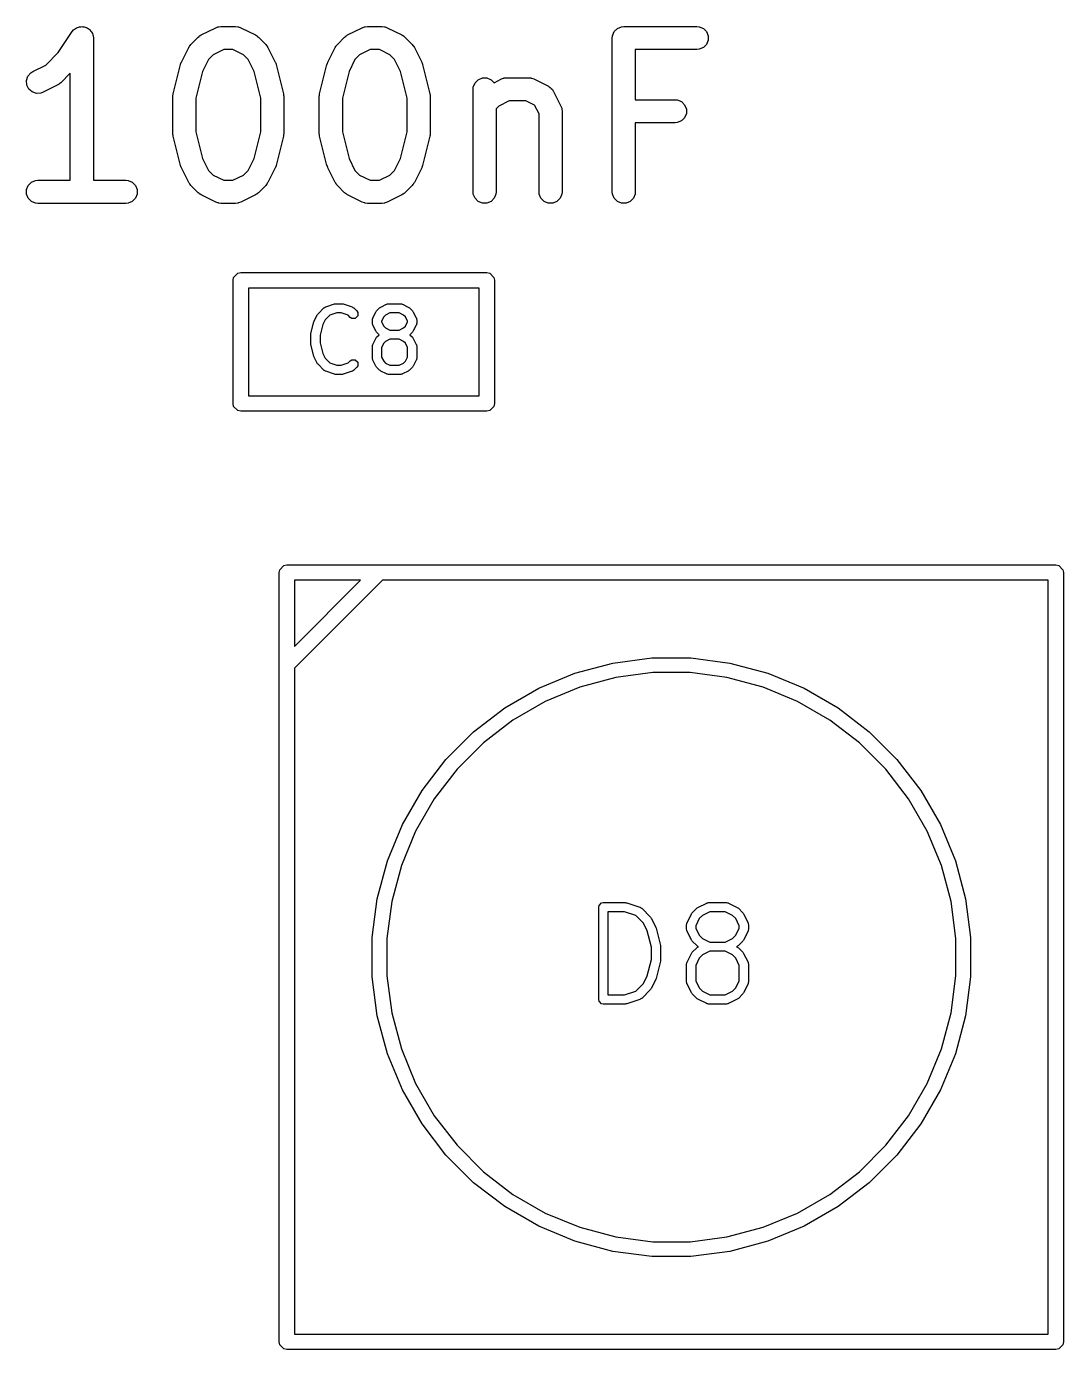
# Model space of a CAD drawing. Extents: x 4.17 to 6.89, y -6.18 to -1.34.
# Drawn here: x 6.3703 to 6.6358, y -3.4272 to -3.0886 of the extents above; entities that cross this region are included whole.
import ezdxf

# ---------------------------------------------------------------- set-up
doc = ezdxf.new("R2010")
doc.units = 0
doc.header["$MEASUREMENT"] = 0
doc.layers.add('BLACK', color=7, linetype='CONTINUOUS')

msp = doc.modelspace()

# ---------------------------------------------------------------- linework, layer by layer
at = {"layer": 'BLACK', "linetype": 'CONTINUOUS'}
for p, q in [((6.37847, -3.09527), (6.38206, -3.08989)), ((6.38206, -3.08989), (6.38242, -3.08944)), ((6.38206, -3.08989), (6.38206, -3.08989)), ((6.38206, -3.08989), (6.38206, -3.08989)), ((6.38206, -3.08989), (6.38206, -3.08989)), ((6.38242, -3.08944), (6.38267, -3.08928)), ((6.38267, -3.08928), (6.38287, -3.08907)), ((6.38287, -3.08907), (6.38314, -3.08896)), ((6.38314, -3.08896), (6.38338, -3.0888)), ((6.38338, -3.0888), (6.38367, -3.08874)), ((6.38367, -3.08874), (6.38394, -3.08863)), ((6.38394, -3.08863), (6.38423, -3.08863)), ((6.38423, -3.08863), (6.38451, -3.08858)), ((6.38451, -3.08858), (6.3848, -3.08863)), ((6.3848, -3.08863), (6.38509, -3.08863)), ((6.38509, -3.08863), (6.38536, -3.08874)), ((6.38536, -3.08874), (6.38564, -3.0888)), ((6.38564, -3.0888), (6.38588, -3.08896)), ((6.38588, -3.08896), (6.38615, -3.08907)), ((6.38615, -3.08907), (6.38636, -3.08928)), ((6.38636, -3.08928), (6.3866, -3.08944)), ((6.3866, -3.08944), (6.38676, -3.08968)), ((6.38676, -3.08968), (6.38697, -3.08989)), ((6.38697, -3.08989), (6.38708, -3.09016)), ((6.38708, -3.09016), (6.38724, -3.0904)), ((6.38724, -3.0904), (6.3873, -3.09068)), ((6.3873, -3.09068), (6.38741, -3.09095)), ((6.38741, -3.09095), (6.38747, -3.09152)), ((6.41242, -3.09319), (6.4143, -3.09132)), ((6.4143, -3.09132), (6.41452, -3.09113)), ((6.41452, -3.09113), (6.41458, -3.09107)), ((6.41458, -3.09107), (6.41466, -3.09101)), ((6.41466, -3.09101), (6.41474, -3.09095)), ((6.41474, -3.09095), (6.41482, -3.09092)), ((6.41482, -3.09092), (6.41506, -3.09076)), ((6.41506, -3.09076), (6.41881, -3.08889)), ((6.41881, -3.08889), (6.41936, -3.08868)), ((6.41936, -3.08868), (6.41946, -3.08867)), ((6.41946, -3.08867), (6.41956, -3.08863)), ((6.41956, -3.08863), (6.42013, -3.08858)), ((6.42013, -3.08858), (6.42388, -3.08858)), ((6.42388, -3.08858), (6.42446, -3.08863)), ((6.42446, -3.08863), (6.42456, -3.08867)), ((6.42456, -3.08867), (6.42466, -3.08868)), ((6.42466, -3.08868), (6.42521, -3.08889)), ((6.42521, -3.08889), (6.42895, -3.09076)), ((6.42895, -3.09076), (6.4292, -3.09092)), ((6.4292, -3.09092), (6.42927, -3.09095)), ((6.42927, -3.09095), (6.42936, -3.09101)), ((6.42936, -3.09101), (6.42944, -3.09107)), ((6.42944, -3.09107), (6.4295, -3.09113)), ((6.4295, -3.09113), (6.42972, -3.09132)), ((6.42972, -3.09132), (6.4316, -3.09319)), ((6.44992, -3.09319), (6.45179, -3.09132)), ((6.45179, -3.09132), (6.45202, -3.09113)), ((6.45202, -3.09113), (6.45207, -3.09107)), ((6.45207, -3.09107), (6.45216, -3.09101)), ((6.45216, -3.09101), (6.45224, -3.09095)), ((6.45224, -3.09095), (6.45231, -3.09092)), ((6.45231, -3.09092), (6.45256, -3.09076)), ((6.45256, -3.09076), (6.45631, -3.08889)), ((6.45631, -3.08889), (6.45685, -3.08868)), ((6.45685, -3.08868), (6.45696, -3.08867)), ((6.45696, -3.08867), (6.45705, -3.08863)), ((6.45705, -3.08863), (6.45763, -3.08858)), ((6.45763, -3.08858), (6.46138, -3.08858)), ((6.46138, -3.08858), (6.46196, -3.08863)), ((6.46196, -3.08863), (6.46205, -3.08867)), ((6.46205, -3.08867), (6.46216, -3.08868)), ((6.46216, -3.08868), (6.4627, -3.08889)), ((6.4627, -3.08889), (6.46645, -3.09076)), ((6.46645, -3.09076), (6.4667, -3.09092)), ((6.4667, -3.09092), (6.46677, -3.09095)), ((6.46677, -3.09095), (6.46685, -3.09101)), ((6.46685, -3.09101), (6.46694, -3.09107)), ((6.46694, -3.09107), (6.46699, -3.09113)), ((6.46699, -3.09113), (6.46722, -3.09132)), ((6.46722, -3.09132), (6.46909, -3.09319)), ((6.52029, -3.09153), (6.52035, -3.09095)), ((6.52035, -3.09095), (6.52079, -3.08989)), ((6.52079, -3.08989), (6.52161, -3.08907)), ((6.52161, -3.08907), (6.52267, -3.08863)), ((6.52267, -3.08863), (6.52325, -3.08858)), ((6.52325, -3.08858), (6.54199, -3.08858)), ((6.54199, -3.08858), (6.54257, -3.08863)), ((6.54257, -3.08863), (6.54364, -3.08907)), ((6.54364, -3.08907), (6.54445, -3.08989)), ((6.54445, -3.08989), (6.54489, -3.09095)), ((6.54489, -3.09095), (6.54489, -3.0921)), ((6.38747, -3.09152), (6.38747, -3.09153)), ((6.38747, -3.09153), (6.38747, -3.09153)), ((6.38747, -3.09153), (6.38747, -3.09153)), ((6.38747, -3.09153), (6.38747, -3.12795)), ((6.40999, -3.09771), (6.41187, -3.09396)), ((6.41187, -3.09396), (6.41203, -3.09371)), ((6.41203, -3.09371), (6.41206, -3.09364)), ((6.41206, -3.09364), (6.41212, -3.09356)), ((6.41212, -3.09356), (6.41218, -3.09347)), ((6.41218, -3.09347), (6.41224, -3.09342)), ((6.41224, -3.09342), (6.41242, -3.09319)), ((6.42083, -3.09448), (6.41813, -3.09583)), ((6.42319, -3.09448), (6.42083, -3.09448)), ((6.42588, -3.09583), (6.42319, -3.09448)), ((6.4316, -3.09319), (6.43178, -3.09342)), ((6.43178, -3.09342), (6.43184, -3.09347)), ((6.43184, -3.09347), (6.4319, -3.09356)), ((6.4319, -3.09356), (6.43196, -3.09364)), ((6.43196, -3.09364), (6.43199, -3.09371)), ((6.43199, -3.09371), (6.43215, -3.09396)), ((6.43215, -3.09396), (6.43402, -3.09771)), ((6.44749, -3.09771), (6.44936, -3.09396)), ((6.44936, -3.09396), (6.44952, -3.09371)), ((6.44952, -3.09371), (6.44955, -3.09364)), ((6.44955, -3.09364), (6.44962, -3.09356)), ((6.44962, -3.09356), (6.44967, -3.09347)), ((6.44967, -3.09347), (6.44973, -3.09342)), ((6.44973, -3.09342), (6.44992, -3.09319)), ((6.45833, -3.09448), (6.45563, -3.09583)), ((6.46068, -3.09448), (6.45833, -3.09448)), ((6.46338, -3.09583), (6.46068, -3.09448)), ((6.46909, -3.09319), (6.46928, -3.09342)), ((6.46928, -3.09342), (6.46934, -3.09347)), ((6.46934, -3.09347), (6.46939, -3.09356)), ((6.46939, -3.09356), (6.46946, -3.09364)), ((6.46946, -3.09364), (6.46949, -3.09371)), ((6.46949, -3.09371), (6.46965, -3.09396)), ((6.46965, -3.09396), (6.47152, -3.09771)), ((6.52029, -3.1309), (6.52029, -3.09153)), ((6.54199, -3.09448), (6.5262, -3.09448)), ((6.5262, -3.09448), (6.5262, -3.10732)), ((6.54257, -3.09442), (6.54199, -3.09448)), ((6.54364, -3.09398), (6.54257, -3.09442)), ((6.54445, -3.09317), (6.54364, -3.09398)), ((6.54489, -3.0921), (6.54445, -3.09317)), ((6.37527, -3.09848), (6.37847, -3.09527)), ((6.40979, -3.09825), (6.40988, -3.09801)), ((6.40988, -3.09801), (6.40997, -3.09777)), ((6.40997, -3.09777), (6.40998, -3.09775)), ((6.40998, -3.09775), (6.40999, -3.09771)), ((6.41694, -3.09703), (6.41542, -3.10006)), ((6.41813, -3.09583), (6.41694, -3.09703)), ((6.42708, -3.09703), (6.42588, -3.09583)), ((6.4286, -3.10006), (6.42708, -3.09703)), ((6.43402, -3.09771), (6.43404, -3.09775)), ((6.43404, -3.09775), (6.43405, -3.09777)), ((6.43405, -3.09777), (6.43414, -3.09801)), ((6.43414, -3.09801), (6.43423, -3.09825)), ((6.44728, -3.09825), (6.44737, -3.09801)), ((6.44737, -3.09801), (6.44746, -3.09777)), ((6.44746, -3.09777), (6.44747, -3.09775)), ((6.44747, -3.09775), (6.44749, -3.09771)), ((6.45443, -3.09703), (6.45292, -3.10006)), ((6.45563, -3.09583), (6.45443, -3.09703)), ((6.46458, -3.09703), (6.46338, -3.09583)), ((6.46609, -3.10006), (6.46458, -3.09703)), ((6.47152, -3.09771), (6.47154, -3.09775)), ((6.47154, -3.09775), (6.47155, -3.09777)), ((6.47155, -3.09777), (6.47164, -3.09801)), ((6.47164, -3.09801), (6.47173, -3.09825)), ((6.37034, -3.10241), (6.3707, -3.10131)), ((6.3707, -3.10131), (6.37146, -3.10044)), ((6.37146, -3.10044), (6.37195, -3.10014)), ((6.37195, -3.10014), (6.37527, -3.09848)), ((6.38156, -3.10053), (6.3791, -3.10299)), ((6.38156, -3.12795), (6.38156, -3.10053)), ((6.4079, -3.10581), (6.40977, -3.09831)), ((6.40977, -3.09831), (6.40979, -3.09827)), ((6.40979, -3.09827), (6.40979, -3.09825)), ((6.41542, -3.10006), (6.41371, -3.10689)), ((6.43031, -3.10689), (6.4286, -3.10006)), ((6.43423, -3.09825), (6.43423, -3.09827)), ((6.43423, -3.09827), (6.43425, -3.09831)), ((6.43425, -3.09831), (6.43612, -3.10581)), ((6.44539, -3.10581), (6.44727, -3.09831)), ((6.44727, -3.09831), (6.44728, -3.09827)), ((6.44728, -3.09827), (6.44728, -3.09825)), ((6.45292, -3.10006), (6.45121, -3.10689)), ((6.4678, -3.10689), (6.46609, -3.10006)), ((6.47173, -3.09825), (6.47173, -3.09827)), ((6.47173, -3.09827), (6.47174, -3.09831)), ((6.47174, -3.09831), (6.47362, -3.10581)), ((6.37042, -3.10356), (6.37034, -3.10241)), ((6.37093, -3.10459), (6.37042, -3.10356)), ((6.3718, -3.10534), (6.37093, -3.10459)), ((6.37834, -3.10354), (6.37459, -3.10542)), ((6.37858, -3.10339), (6.37834, -3.10354)), ((6.37866, -3.10336), (6.37858, -3.10339)), ((6.37874, -3.10329), (6.37866, -3.10336)), ((6.37883, -3.10323), (6.37874, -3.10329)), ((6.37888, -3.10318), (6.37883, -3.10323)), ((6.3791, -3.10299), (6.37888, -3.10318)), ((6.48467, -3.10465), (6.48473, -3.10408)), ((6.48467, -3.1309), (6.48467, -3.10465)), ((6.48473, -3.10408), (6.48517, -3.10301)), ((6.48517, -3.10301), (6.48599, -3.1022)), ((6.48599, -3.1022), (6.48705, -3.10176)), ((6.48705, -3.10176), (6.4882, -3.10176)), ((6.4882, -3.10176), (6.48927, -3.1022)), ((6.48927, -3.1022), (6.49003, -3.10296)), ((6.49003, -3.10296), (6.49193, -3.10201)), ((6.49193, -3.10201), (6.49247, -3.1018)), ((6.49247, -3.1018), (6.49258, -3.1018)), ((6.49258, -3.1018), (6.49267, -3.10176)), ((6.49267, -3.10176), (6.49325, -3.1017)), ((6.49325, -3.1017), (6.49888, -3.1017)), ((6.49888, -3.1017), (6.49945, -3.10176)), ((6.49945, -3.10176), (6.49955, -3.1018)), ((6.49955, -3.1018), (6.49965, -3.1018)), ((6.49965, -3.1018), (6.5002, -3.10201)), ((6.5002, -3.10201), (6.50395, -3.10389)), ((6.50395, -3.10389), (6.50404, -3.10395)), ((6.50404, -3.10395), (6.50409, -3.10396)), ((6.50409, -3.10396), (6.50414, -3.10401)), ((6.50414, -3.10401), (6.50444, -3.10419)), ((6.50444, -3.10419), (6.50468, -3.10447)), ((6.50468, -3.10447), (6.50496, -3.10472)), ((6.50496, -3.10472), (6.50514, -3.10501)), ((6.3729, -3.10571), (6.3718, -3.10534)), ((6.37405, -3.10562), (6.3729, -3.10571)), ((6.37459, -3.10542), (6.37405, -3.10562)), ((6.40781, -3.10638), (6.40784, -3.10617)), ((6.40782, -3.10643), (6.40781, -3.10638)), ((6.40781, -3.10653), (6.40782, -3.10643)), ((6.40781, -3.1159), (6.40781, -3.10653)), ((6.40784, -3.10617), (6.40787, -3.10595)), ((6.40787, -3.10595), (6.40788, -3.10591)), ((6.40788, -3.10591), (6.4079, -3.10581)), ((6.41371, -3.10689), (6.41371, -3.11554)), ((6.43031, -3.11554), (6.43031, -3.10689)), ((6.43612, -3.10581), (6.43614, -3.10591)), ((6.43614, -3.10591), (6.43615, -3.10595)), ((6.43615, -3.10595), (6.43618, -3.10617)), ((6.43618, -3.10617), (6.43621, -3.10638)), ((6.43621, -3.10638), (6.4362, -3.10643)), ((6.4362, -3.10643), (6.43621, -3.10653)), ((6.43621, -3.10653), (6.43621, -3.1159)), ((6.4453, -3.10653), (6.44531, -3.10643)), ((6.4453, -3.1159), (6.4453, -3.10653)), ((6.44531, -3.10638), (6.44534, -3.10617)), ((6.44531, -3.10643), (6.44531, -3.10638)), ((6.44534, -3.10617), (6.44536, -3.10595)), ((6.44536, -3.10595), (6.44538, -3.10591)), ((6.44538, -3.10591), (6.44539, -3.10581)), ((6.45121, -3.10689), (6.45121, -3.11554)), ((6.4678, -3.11554), (6.4678, -3.10689)), ((6.47362, -3.10581), (6.47363, -3.10591)), ((6.47363, -3.10591), (6.47365, -3.10595)), ((6.47365, -3.10595), (6.47367, -3.10617)), ((6.47367, -3.10617), (6.4737, -3.10638)), ((6.4737, -3.10638), (6.4737, -3.10643)), ((6.4737, -3.10643), (6.47371, -3.10653)), ((6.47371, -3.10653), (6.47371, -3.1159)), ((6.49395, -3.1076), (6.49125, -3.10895)), ((6.49818, -3.1076), (6.49395, -3.1076)), ((6.50042, -3.10873), (6.49818, -3.1076)), ((6.50514, -3.10501), (6.50519, -3.10506)), ((6.50519, -3.10506), (6.50521, -3.10511)), ((6.50521, -3.10511), (6.50527, -3.10521)), ((6.50527, -3.10521), (6.50714, -3.10896)), ((6.5262, -3.10732), (6.53637, -3.10732)), ((6.53637, -3.10732), (6.53695, -3.10738)), ((6.53695, -3.10738), (6.53801, -3.10782)), ((6.53801, -3.10782), (6.53883, -3.10864)), ((6.49125, -3.10895), (6.49058, -3.10962)), ((6.49058, -3.10962), (6.49058, -3.1309)), ((6.50155, -3.11097), (6.50042, -3.10873)), ((6.50155, -3.1309), (6.50155, -3.11097)), ((6.50714, -3.10896), (6.50735, -3.1095)), ((6.50735, -3.1095), (6.50735, -3.1096)), ((6.50735, -3.1096), (6.5074, -3.1097)), ((6.5074, -3.1097), (6.50745, -3.11028)), ((6.50745, -3.11028), (6.50745, -3.1309)), ((6.53883, -3.10864), (6.53927, -3.1097)), ((6.53927, -3.11085), (6.53883, -3.11192)), ((6.53927, -3.1097), (6.53927, -3.11085)), ((6.53637, -3.11323), (6.5262, -3.11323)), ((6.5262, -3.11323), (6.5262, -3.1309)), ((6.53695, -3.11317), (6.53637, -3.11323)), ((6.53801, -3.11273), (6.53695, -3.11317)), ((6.53883, -3.11192), (6.53801, -3.11273)), ((6.40782, -3.116), (6.40781, -3.1159)), ((6.40781, -3.11604), (6.40782, -3.116)), ((6.40784, -3.11626), (6.40781, -3.11604)), ((6.40787, -3.11648), (6.40784, -3.11626)), ((6.40788, -3.11652), (6.40787, -3.11648)), ((6.4079, -3.11662), (6.40788, -3.11652)), ((6.40977, -3.12412), (6.4079, -3.11662)), ((6.41371, -3.11554), (6.41542, -3.12237)), ((6.4286, -3.12237), (6.43031, -3.11554)), ((6.43612, -3.11662), (6.43425, -3.12412)), ((6.43614, -3.11652), (6.43612, -3.11662)), ((6.43615, -3.11648), (6.43614, -3.11652)), ((6.43618, -3.11626), (6.43615, -3.11648)), ((6.43621, -3.11604), (6.43618, -3.11626)), ((6.43621, -3.1159), (6.4362, -3.116)), ((6.4362, -3.116), (6.43621, -3.11604)), ((6.44531, -3.116), (6.4453, -3.1159)), ((6.44531, -3.11604), (6.44531, -3.116)), ((6.44534, -3.11626), (6.44531, -3.11604)), ((6.44536, -3.11648), (6.44534, -3.11626)), ((6.44538, -3.11652), (6.44536, -3.11648)), ((6.44539, -3.11662), (6.44538, -3.11652)), ((6.44727, -3.12412), (6.44539, -3.11662)), ((6.45121, -3.11554), (6.45292, -3.12237)), ((6.46609, -3.12237), (6.4678, -3.11554)), ((6.47362, -3.11662), (6.47174, -3.12412)), ((6.47363, -3.11652), (6.47362, -3.11662)), ((6.47365, -3.11648), (6.47363, -3.11652)), ((6.47367, -3.11626), (6.47365, -3.11648)), ((6.4737, -3.11604), (6.47367, -3.11626)), ((6.47371, -3.1159), (6.4737, -3.116)), ((6.4737, -3.116), (6.4737, -3.11604)), ((6.40979, -3.12416), (6.40977, -3.12412)), ((6.40979, -3.12418), (6.40979, -3.12416)), ((6.40988, -3.12442), (6.40979, -3.12418)), ((6.40997, -3.12466), (6.40988, -3.12442)), ((6.40998, -3.12468), (6.40997, -3.12466)), ((6.40999, -3.12472), (6.40998, -3.12468)), ((6.41187, -3.12847), (6.40999, -3.12472)), ((6.41542, -3.12237), (6.41694, -3.1254)), ((6.42708, -3.1254), (6.4286, -3.12237)), ((6.43402, -3.12472), (6.43215, -3.12847)), ((6.43404, -3.12468), (6.43402, -3.12472)), ((6.43405, -3.12466), (6.43404, -3.12468)), ((6.43414, -3.12442), (6.43405, -3.12466)), ((6.43423, -3.12418), (6.43414, -3.12442)), ((6.43425, -3.12412), (6.43423, -3.12416)), ((6.43423, -3.12416), (6.43423, -3.12418)), ((6.44728, -3.12416), (6.44727, -3.12412)), ((6.44728, -3.12418), (6.44728, -3.12416)), ((6.44737, -3.12442), (6.44728, -3.12418)), ((6.44746, -3.12466), (6.44737, -3.12442)), ((6.44747, -3.12468), (6.44746, -3.12466)), ((6.44749, -3.12472), (6.44747, -3.12468)), ((6.44936, -3.12847), (6.44749, -3.12472)), ((6.45292, -3.12237), (6.45443, -3.1254)), ((6.46458, -3.1254), (6.46609, -3.12237)), ((6.47152, -3.12472), (6.46965, -3.12847)), ((6.47154, -3.12468), (6.47152, -3.12472)), ((6.47155, -3.12466), (6.47154, -3.12468)), ((6.47164, -3.12442), (6.47155, -3.12466)), ((6.47173, -3.12418), (6.47164, -3.12442)), ((6.47174, -3.12412), (6.47173, -3.12416)), ((6.47173, -3.12416), (6.47173, -3.12418)), ((6.37081, -3.12926), (6.37163, -3.12844)), ((6.37163, -3.12844), (6.37269, -3.128)), ((6.37269, -3.128), (6.37327, -3.12795)), ((6.37327, -3.12795), (6.38156, -3.12795)), ((6.38747, -3.12795), (6.39576, -3.12795)), ((6.39576, -3.12795), (6.39634, -3.128)), ((6.39634, -3.128), (6.3974, -3.12844)), ((6.3974, -3.12844), (6.39822, -3.12926)), ((6.41203, -3.12872), (6.41187, -3.12847)), ((6.41694, -3.1254), (6.41813, -3.1266)), ((6.41813, -3.1266), (6.42083, -3.12795)), ((6.42083, -3.12795), (6.42319, -3.12795)), ((6.42319, -3.12795), (6.42588, -3.1266)), ((6.42588, -3.1266), (6.42708, -3.1254)), ((6.43215, -3.12847), (6.43199, -3.12872)), ((6.44952, -3.12872), (6.44936, -3.12847)), ((6.45443, -3.1254), (6.45563, -3.1266)), ((6.45563, -3.1266), (6.45833, -3.12795)), ((6.45833, -3.12795), (6.46068, -3.12795)), ((6.46068, -3.12795), (6.46338, -3.1266)), ((6.46338, -3.1266), (6.46458, -3.1254)), ((6.46965, -3.12847), (6.46949, -3.12872)), ((6.37037, -3.13032), (6.37081, -3.12926)), ((6.37037, -3.13147), (6.37037, -3.13032)), ((6.37081, -3.13254), (6.37037, -3.13147)), ((6.39822, -3.12926), (6.39866, -3.13032)), ((6.39866, -3.13147), (6.39822, -3.13254)), ((6.39866, -3.13032), (6.39866, -3.13147)), ((6.41206, -3.12879), (6.41203, -3.12872)), ((6.41212, -3.12887), (6.41206, -3.12879)), ((6.41218, -3.12896), (6.41212, -3.12887)), ((6.41224, -3.12901), (6.41218, -3.12896)), ((6.41242, -3.12924), (6.41224, -3.12901)), ((6.4143, -3.13111), (6.41242, -3.12924)), ((6.41452, -3.1313), (6.4143, -3.13111)), ((6.41458, -3.13136), (6.41452, -3.1313)), ((6.41466, -3.13141), (6.41458, -3.13136)), ((6.41474, -3.13148), (6.41466, -3.13141)), ((6.41482, -3.13151), (6.41474, -3.13148)), ((6.41506, -3.13166), (6.41482, -3.13151)), ((6.41881, -3.13354), (6.41506, -3.13166)), ((6.42895, -3.13166), (6.42521, -3.13354)), ((6.4292, -3.13151), (6.42895, -3.13166)), ((6.42927, -3.13148), (6.4292, -3.13151)), ((6.42936, -3.13141), (6.42927, -3.13148)), ((6.42944, -3.13136), (6.42936, -3.13141)), ((6.4295, -3.1313), (6.42944, -3.13136)), ((6.42972, -3.13111), (6.4295, -3.1313)), ((6.4316, -3.12924), (6.42972, -3.13111)), ((6.43178, -3.12901), (6.4316, -3.12924)), ((6.43184, -3.12896), (6.43178, -3.12901)), ((6.4319, -3.12887), (6.43184, -3.12896)), ((6.43196, -3.12879), (6.4319, -3.12887)), ((6.43199, -3.12872), (6.43196, -3.12879)), ((6.44955, -3.12879), (6.44952, -3.12872)), ((6.44962, -3.12887), (6.44955, -3.12879)), ((6.44967, -3.12896), (6.44962, -3.12887)), ((6.44973, -3.12901), (6.44967, -3.12896)), ((6.44992, -3.12924), (6.44973, -3.12901)), ((6.45179, -3.13111), (6.44992, -3.12924)), ((6.45202, -3.1313), (6.45179, -3.13111)), ((6.45207, -3.13136), (6.45202, -3.1313)), ((6.45216, -3.13141), (6.45207, -3.13136)), ((6.45224, -3.13148), (6.45216, -3.13141)), ((6.45231, -3.13151), (6.45224, -3.13148)), ((6.45256, -3.13166), (6.45231, -3.13151)), ((6.45631, -3.13354), (6.45256, -3.13166)), ((6.46645, -3.13166), (6.4627, -3.13354)), ((6.4667, -3.13151), (6.46645, -3.13166)), ((6.46677, -3.13148), (6.4667, -3.13151)), ((6.46685, -3.13141), (6.46677, -3.13148)), ((6.46694, -3.13136), (6.46685, -3.13141)), ((6.46699, -3.1313), (6.46694, -3.13136)), ((6.46722, -3.13111), (6.46699, -3.1313)), ((6.46909, -3.12924), (6.46722, -3.13111)), ((6.46928, -3.12901), (6.46909, -3.12924)), ((6.46934, -3.12896), (6.46928, -3.12901)), ((6.46939, -3.12887), (6.46934, -3.12896)), ((6.46946, -3.12879), (6.46939, -3.12887)), ((6.46949, -3.12872), (6.46946, -3.12879)), ((6.48473, -3.13147), (6.48467, -3.1309)), ((6.48517, -3.13254), (6.48473, -3.13147)), ((6.49052, -3.13147), (6.49008, -3.13254)), ((6.49058, -3.1309), (6.49052, -3.13147)), ((6.5016, -3.13147), (6.50155, -3.1309)), ((6.50204, -3.13254), (6.5016, -3.13147)), ((6.5074, -3.13147), (6.50695, -3.13254)), ((6.50745, -3.1309), (6.5074, -3.13147)), ((6.52035, -3.13147), (6.52029, -3.1309)), ((6.52079, -3.13254), (6.52035, -3.13147)), ((6.52614, -3.13147), (6.5257, -3.13254)), ((6.5262, -3.1309), (6.52614, -3.13147)), ((6.37163, -3.13335), (6.37081, -3.13254)), ((6.37269, -3.13379), (6.37163, -3.13335)), ((6.37327, -3.13385), (6.37269, -3.13379)), ((6.39576, -3.13385), (6.37327, -3.13385)), ((6.39634, -3.13379), (6.39576, -3.13385)), ((6.3974, -3.13335), (6.39634, -3.13379)), ((6.39822, -3.13254), (6.3974, -3.13335)), ((6.41936, -3.13375), (6.41881, -3.13354)), ((6.41946, -3.13375), (6.41936, -3.13375)), ((6.41956, -3.13379), (6.41946, -3.13375)), ((6.42013, -3.13385), (6.41956, -3.13379)), ((6.42388, -3.13385), (6.42013, -3.13385)), ((6.42446, -3.13379), (6.42388, -3.13385)), ((6.42456, -3.13375), (6.42446, -3.13379)), ((6.42466, -3.13375), (6.42456, -3.13375)), ((6.42521, -3.13354), (6.42466, -3.13375)), ((6.45685, -3.13375), (6.45631, -3.13354)), ((6.45696, -3.13375), (6.45685, -3.13375)), ((6.45705, -3.13379), (6.45696, -3.13375)), ((6.45763, -3.13385), (6.45705, -3.13379)), ((6.46138, -3.13385), (6.45763, -3.13385)), ((6.46196, -3.13379), (6.46138, -3.13385)), ((6.46205, -3.13375), (6.46196, -3.13379)), ((6.46216, -3.13375), (6.46205, -3.13375)), ((6.4627, -3.13354), (6.46216, -3.13375)), ((6.48599, -3.13335), (6.48517, -3.13254)), ((6.48705, -3.13379), (6.48599, -3.13335)), ((6.4882, -3.13379), (6.48705, -3.13379)), ((6.48927, -3.13335), (6.4882, -3.13379)), ((6.49008, -3.13254), (6.48927, -3.13335)), ((6.50286, -3.13335), (6.50204, -3.13254)), ((6.50392, -3.13379), (6.50286, -3.13335)), ((6.50508, -3.13379), (6.50392, -3.13379)), ((6.50614, -3.13335), (6.50508, -3.13379)), ((6.50695, -3.13254), (6.50614, -3.13335)), ((6.52161, -3.13335), (6.52079, -3.13254)), ((6.52267, -3.13379), (6.52161, -3.13335)), ((6.52382, -3.13379), (6.52267, -3.13379)), ((6.52489, -3.13335), (6.52382, -3.13379)), ((6.5257, -3.13254), (6.52489, -3.13335)), ((6.42338, -3.15279), (6.42444, -3.15172)), ((6.42444, -3.15172), (6.4252, -3.15157)), ((6.4252, -3.15157), (6.48819, -3.15157)), ((6.48819, -3.15157), (6.48894, -3.15172)), ((6.48894, -3.15172), (6.49001, -3.15279)), ((6.42323, -3.15354), (6.42338, -3.15279)), ((6.42323, -3.18504), (6.42323, -3.15354)), ((6.42717, -3.15551), (6.42717, -3.18307)), ((6.48622, -3.15551), (6.42717, -3.15551)), ((6.48622, -3.18307), (6.48622, -3.15551)), ((6.49001, -3.15279), (6.49016, -3.15354)), ((6.49016, -3.15354), (6.49016, -3.18504)), ((6.44401, -3.16393), (6.44476, -3.16243)), ((6.44476, -3.16243), (6.44488, -3.16228)), ((6.44488, -3.16228), (6.44498, -3.16212)), ((6.44498, -3.16212), (6.44648, -3.16062)), ((6.44648, -3.16062), (6.44653, -3.16059)), ((6.44653, -3.16059), (6.44655, -3.16056)), ((6.44655, -3.16056), (6.44671, -3.16047)), ((6.44671, -3.16047), (6.44687, -3.16036)), ((6.44687, -3.16036), (6.44689, -3.16036)), ((6.44689, -3.16036), (6.44695, -3.16034)), ((6.44695, -3.16034), (6.4492, -3.15959)), ((6.44976, -3.16189), (6.44796, -3.16249)), ((6.4492, -3.15959), (6.44938, -3.15956)), ((6.44938, -3.15956), (6.44957, -3.15952)), ((6.44957, -3.15952), (6.45107, -3.15952)), ((6.45088, -3.16189), (6.44976, -3.16189)), ((6.45268, -3.16249), (6.45088, -3.16189)), ((6.45107, -3.15952), (6.45125, -3.15956)), ((6.45125, -3.15956), (6.45144, -3.15959)), ((6.45144, -3.15959), (6.45369, -3.16034)), ((6.45369, -3.16034), (6.45374, -3.16036)), ((6.45374, -3.16036), (6.45377, -3.16036)), ((6.45377, -3.16036), (6.45393, -3.16047)), ((6.45393, -3.16047), (6.45409, -3.16056)), ((6.45409, -3.16056), (6.4541, -3.16059)), ((6.4541, -3.16059), (6.45415, -3.16062)), ((6.45415, -3.16062), (6.4549, -3.16137)), ((6.4549, -3.16137), (6.45516, -3.16175)), ((6.45516, -3.16175), (6.45516, -3.16266)), ((6.45901, -3.16318), (6.45976, -3.16168)), ((6.45976, -3.16168), (6.45988, -3.16153)), ((6.45988, -3.16153), (6.45998, -3.16137)), ((6.45998, -3.16137), (6.46073, -3.16062)), ((6.46073, -3.16062), (6.46089, -3.16052)), ((6.46089, -3.16052), (6.46104, -3.1604)), ((6.46104, -3.1604), (6.46254, -3.15965)), ((6.46227, -3.16243), (6.46179, -3.16291)), ((6.46335, -3.16189), (6.46227, -3.16243)), ((6.46254, -3.15965), (6.4626, -3.15963)), ((6.4626, -3.15963), (6.46262, -3.15961)), ((6.46262, -3.15961), (6.4628, -3.15958)), ((6.4628, -3.15958), (6.46298, -3.15953)), ((6.46298, -3.15953), (6.46301, -3.15954)), ((6.46301, -3.15954), (6.46307, -3.15952)), ((6.46307, -3.15952), (6.46607, -3.15952)), ((6.46579, -3.16189), (6.46335, -3.16189)), ((6.46687, -3.16243), (6.46579, -3.16189)), ((6.46607, -3.15952), (6.46612, -3.15954)), ((6.46612, -3.15954), (6.46615, -3.15953)), ((6.46615, -3.15953), (6.46633, -3.15958)), ((6.46633, -3.15958), (6.46652, -3.15961)), ((6.46652, -3.15961), (6.46654, -3.15963)), ((6.46654, -3.15963), (6.46659, -3.15965)), ((6.46659, -3.15965), (6.46809, -3.1604)), ((6.46735, -3.16291), (6.46687, -3.16243)), ((6.46809, -3.1604), (6.46824, -3.16052)), ((6.46824, -3.16052), (6.4684, -3.16062)), ((6.4684, -3.16062), (6.46915, -3.16137)), ((6.46915, -3.16137), (6.46926, -3.16153)), ((6.46926, -3.16153), (6.46937, -3.16168)), ((6.46937, -3.16168), (6.47012, -3.16318)), ((6.44317, -3.16717), (6.44392, -3.16417)), ((6.44392, -3.16417), (6.44398, -3.16405)), ((6.44398, -3.16405), (6.44401, -3.16393)), ((6.44618, -3.16487), (6.4455, -3.1676)), ((6.44679, -3.16366), (6.44618, -3.16487)), ((6.44796, -3.16249), (6.44679, -3.16366)), ((6.45323, -3.16304), (6.45268, -3.16249)), ((6.45362, -3.1633), (6.45323, -3.16304)), ((6.45452, -3.1633), (6.45362, -3.1633)), ((6.45516, -3.16266), (6.45452, -3.1633)), ((6.45889, -3.16362), (6.45894, -3.16344)), ((6.4589, -3.16365), (6.45889, -3.16362)), ((6.45889, -3.16371), (6.4589, -3.16365)), ((6.45889, -3.16446), (6.45889, -3.16371)), ((6.4589, -3.16451), (6.45889, -3.16446)), ((6.45889, -3.16454), (6.4589, -3.16451)), ((6.45894, -3.16472), (6.45889, -3.16454)), ((6.45894, -3.16344), (6.45898, -3.16325)), ((6.45898, -3.16491), (6.45894, -3.16472)), ((6.45898, -3.16325), (6.459, -3.16323)), ((6.459, -3.16493), (6.45898, -3.16491)), ((6.459, -3.16323), (6.45901, -3.16318)), ((6.45901, -3.16498), (6.459, -3.16493)), ((6.45976, -3.16648), (6.45901, -3.16498)), ((6.46179, -3.16291), (6.46125, -3.16398)), ((6.46125, -3.16398), (6.46125, -3.16418)), ((6.46125, -3.16418), (6.46179, -3.16526)), ((6.46179, -3.16526), (6.46227, -3.16573)), ((6.46227, -3.16573), (6.46335, -3.16627)), ((6.46579, -3.16627), (6.46687, -3.16573)), ((6.46687, -3.16573), (6.46735, -3.16526)), ((6.46789, -3.16398), (6.46735, -3.16291)), ((6.46735, -3.16526), (6.46789, -3.16418)), ((6.46789, -3.16418), (6.46789, -3.16398)), ((6.47012, -3.16498), (6.46937, -3.16648)), ((6.47012, -3.16318), (6.47014, -3.16323)), ((6.47014, -3.16493), (6.47012, -3.16498)), ((6.47014, -3.16323), (6.47016, -3.16325)), ((6.47016, -3.16491), (6.47014, -3.16493)), ((6.47016, -3.16325), (6.47019, -3.16344)), ((6.47019, -3.16472), (6.47016, -3.16491)), ((6.47019, -3.16344), (6.47024, -3.16362)), ((6.47024, -3.16454), (6.47019, -3.16472)), ((6.47024, -3.16362), (6.47024, -3.16365)), ((6.47024, -3.16365), (6.47025, -3.16371)), ((6.47025, -3.16446), (6.47024, -3.16451)), ((6.47024, -3.16451), (6.47024, -3.16454)), ((6.47025, -3.16371), (6.47025, -3.16446)), ((6.44314, -3.16745), (6.44317, -3.16731)), ((6.44314, -3.1697), (6.44314, -3.16745)), ((6.44317, -3.16731), (6.44317, -3.16717)), ((6.4455, -3.1676), (6.4455, -3.16956)), ((6.45901, -3.16993), (6.45976, -3.16843)), ((6.45988, -3.16663), (6.45976, -3.16648)), ((6.45976, -3.16843), (6.45988, -3.16828)), ((6.45998, -3.16679), (6.45988, -3.16663)), ((6.45988, -3.16828), (6.45998, -3.16812)), ((6.46065, -3.16745), (6.45998, -3.16679)), ((6.45998, -3.16812), (6.46065, -3.16745)), ((6.46227, -3.16918), (6.46179, -3.16965)), ((6.46335, -3.16864), (6.46227, -3.16918)), ((6.46335, -3.16627), (6.46579, -3.16627)), ((6.46579, -3.16864), (6.46335, -3.16864)), ((6.46687, -3.16918), (6.46579, -3.16864)), ((6.46735, -3.16965), (6.46687, -3.16918)), ((6.46915, -3.16679), (6.46849, -3.16745)), ((6.46849, -3.16745), (6.46915, -3.16812)), ((6.46926, -3.16663), (6.46915, -3.16679)), ((6.46915, -3.16812), (6.46926, -3.16828)), ((6.46937, -3.16648), (6.46926, -3.16663)), ((6.46926, -3.16828), (6.46937, -3.16843)), ((6.46937, -3.16843), (6.47012, -3.16993)), ((6.44317, -3.16985), (6.44314, -3.1697)), ((6.44317, -3.16999), (6.44317, -3.16985)), ((6.44392, -3.17299), (6.44317, -3.16999)), ((6.4455, -3.16956), (6.44618, -3.17229)), ((6.44618, -3.17229), (6.44679, -3.1735)), ((6.45889, -3.17037), (6.45894, -3.17019)), ((6.4589, -3.1704), (6.45889, -3.17037)), ((6.45889, -3.17045), (6.4589, -3.1704)), ((6.45889, -3.17345), (6.45889, -3.17045)), ((6.45894, -3.17019), (6.45898, -3.17)), ((6.45898, -3.17), (6.459, -3.16998)), ((6.459, -3.16998), (6.45901, -3.16993)), ((6.46179, -3.16965), (6.46125, -3.17073)), ((6.46125, -3.17073), (6.46125, -3.17318)), ((6.46789, -3.17073), (6.46735, -3.16965)), ((6.46789, -3.17318), (6.46789, -3.17073)), ((6.47012, -3.16993), (6.47014, -3.16998)), ((6.47014, -3.16998), (6.47016, -3.17)), ((6.47016, -3.17), (6.47019, -3.17019)), ((6.47019, -3.17019), (6.47024, -3.17037)), ((6.47024, -3.17037), (6.47024, -3.1704)), ((6.47024, -3.1704), (6.47025, -3.17045)), ((6.47025, -3.17045), (6.47025, -3.17345)), ((6.44398, -3.17311), (6.44392, -3.17299)), ((6.44401, -3.17323), (6.44398, -3.17311)), ((6.44476, -3.17473), (6.44401, -3.17323)), ((6.44488, -3.17488), (6.44476, -3.17473)), ((6.44498, -3.17504), (6.44488, -3.17488)), ((6.44648, -3.17654), (6.44498, -3.17504)), ((6.44679, -3.1735), (6.44796, -3.17467)), ((6.44796, -3.17467), (6.44976, -3.17527)), ((6.44976, -3.17527), (6.45088, -3.17527)), ((6.45088, -3.17527), (6.45268, -3.17467)), ((6.45268, -3.17467), (6.45323, -3.17412)), ((6.45323, -3.17412), (6.45362, -3.17386)), ((6.45362, -3.17386), (6.45452, -3.17386)), ((6.4549, -3.17579), (6.45415, -3.17654)), ((6.45452, -3.17386), (6.45516, -3.1745)), ((6.45516, -3.17541), (6.4549, -3.17579)), ((6.45516, -3.1745), (6.45516, -3.17541)), ((6.4589, -3.17351), (6.45889, -3.17345)), ((6.45889, -3.17354), (6.4589, -3.17351)), ((6.45894, -3.17372), (6.45889, -3.17354)), ((6.45898, -3.17391), (6.45894, -3.17372)), ((6.459, -3.17393), (6.45898, -3.17391)), ((6.45901, -3.17398), (6.459, -3.17393)), ((6.45976, -3.17548), (6.45901, -3.17398)), ((6.45988, -3.17563), (6.45976, -3.17548)), ((6.45998, -3.17579), (6.45988, -3.17563)), ((6.46073, -3.17654), (6.45998, -3.17579)), ((6.46125, -3.17318), (6.46179, -3.17425)), ((6.46179, -3.17425), (6.46227, -3.17473)), ((6.46227, -3.17473), (6.46335, -3.17527)), ((6.46335, -3.17527), (6.46579, -3.17527)), ((6.46579, -3.17527), (6.46687, -3.17473)), ((6.46687, -3.17473), (6.46735, -3.17425)), ((6.46735, -3.17425), (6.46789, -3.17318)), ((6.46915, -3.17579), (6.4684, -3.17654)), ((6.46926, -3.17563), (6.46915, -3.17579)), ((6.46937, -3.17548), (6.46926, -3.17563)), ((6.47012, -3.17398), (6.46937, -3.17548)), ((6.47014, -3.17393), (6.47012, -3.17398)), ((6.47016, -3.17391), (6.47014, -3.17393)), ((6.47019, -3.17372), (6.47016, -3.17391)), ((6.47024, -3.17354), (6.47019, -3.17372)), ((6.47025, -3.17345), (6.47024, -3.17351)), ((6.47024, -3.17351), (6.47024, -3.17354)), ((6.44653, -3.17657), (6.44648, -3.17654)), ((6.44655, -3.1766), (6.44653, -3.17657)), ((6.44671, -3.17669), (6.44655, -3.1766)), ((6.44687, -3.1768), (6.44671, -3.17669)), ((6.44689, -3.1768), (6.44687, -3.1768)), ((6.44695, -3.17682), (6.44689, -3.1768)), ((6.4492, -3.17757), (6.44695, -3.17682)), ((6.44938, -3.1776), (6.4492, -3.17757)), ((6.44957, -3.17763), (6.44938, -3.1776)), ((6.45107, -3.17763), (6.44957, -3.17763)), ((6.45125, -3.1776), (6.45107, -3.17763)), ((6.45144, -3.17757), (6.45125, -3.1776)), ((6.45369, -3.17682), (6.45144, -3.17757)), ((6.45374, -3.1768), (6.45369, -3.17682)), ((6.45377, -3.1768), (6.45374, -3.1768)), ((6.45393, -3.17669), (6.45377, -3.1768)), ((6.45409, -3.1766), (6.45393, -3.17669)), ((6.4541, -3.17657), (6.45409, -3.1766)), ((6.45415, -3.17654), (6.4541, -3.17657)), ((6.46089, -3.17664), (6.46073, -3.17654)), ((6.46104, -3.17676), (6.46089, -3.17664)), ((6.46254, -3.17751), (6.46104, -3.17676)), ((6.4626, -3.17753), (6.46254, -3.17751)), ((6.46262, -3.17754), (6.4626, -3.17753)), ((6.4628, -3.17758), (6.46262, -3.17754)), ((6.46298, -3.17763), (6.4628, -3.17758)), ((6.46301, -3.17762), (6.46298, -3.17763)), ((6.46307, -3.17763), (6.46301, -3.17762)), ((6.46607, -3.17763), (6.46307, -3.17763)), ((6.46612, -3.17762), (6.46607, -3.17763)), ((6.46615, -3.17763), (6.46612, -3.17762)), ((6.46633, -3.17758), (6.46615, -3.17763)), ((6.46652, -3.17754), (6.46633, -3.17758)), ((6.46654, -3.17753), (6.46652, -3.17754)), ((6.46659, -3.17751), (6.46654, -3.17753)), ((6.46809, -3.17676), (6.46659, -3.17751)), ((6.46824, -3.17664), (6.46809, -3.17676)), ((6.4684, -3.17654), (6.46824, -3.17664)), ((6.42338, -3.18579), (6.42323, -3.18504)), ((6.42444, -3.18686), (6.42338, -3.18579)), ((6.42717, -3.18307), (6.48622, -3.18307)), ((6.49001, -3.18579), (6.48894, -3.18686)), ((6.49016, -3.18504), (6.49001, -3.18579)), ((6.4252, -3.18701), (6.42444, -3.18686)), ((6.48819, -3.18701), (6.4252, -3.18701)), ((6.48894, -3.18686), (6.48819, -3.18701)), ((6.43519, -3.22759), (6.43625, -3.22653)), ((6.43625, -3.22653), (6.43701, -3.22638)), ((6.43701, -3.22638), (6.63386, -3.22638)), ((6.63386, -3.22638), (6.63461, -3.22653)), ((6.63461, -3.22653), (6.63568, -3.22759)), ((6.43504, -3.22835), (6.43519, -3.22759)), ((6.43504, -3.4252), (6.43504, -3.22835)), ((6.63568, -3.22759), (6.63583, -3.22835)), ((6.63583, -3.22835), (6.63583, -3.4252)), ((6.46145, -3.23031), (6.43898, -3.25278)), ((6.43898, -3.23031), (6.43898, -3.24722)), ((6.43898, -3.24722), (6.45588, -3.23031)), ((6.45588, -3.23031), (6.43898, -3.23031)), ((6.63189, -3.23031), (6.46145, -3.23031)), ((6.63189, -3.42323), (6.63189, -3.23031)), ((6.52046, -3.25148), (6.53041, -3.25016)), ((6.53041, -3.25016), (6.54045, -3.25016)), ((6.54045, -3.25016), (6.55041, -3.25148)), ((6.43898, -3.25278), (6.43898, -3.42323)), ((6.51076, -3.25407), (6.52046, -3.25148)), ((6.55041, -3.25148), (6.56011, -3.25407)), ((6.50148, -3.25792), (6.51076, -3.25407)), ((6.52119, -3.25518), (6.51197, -3.25765)), ((6.53066, -3.25394), (6.52119, -3.25518)), ((6.54021, -3.25394), (6.53066, -3.25394)), ((6.54967, -3.25518), (6.54021, -3.25394)), ((6.5589, -3.25765), (6.54967, -3.25518)), ((6.56011, -3.25407), (6.56939, -3.25792)), ((6.49278, -3.26294), (6.50148, -3.25792)), ((6.51197, -3.25765), (6.50315, -3.26131)), ((6.56772, -3.26131), (6.5589, -3.25765)), ((6.56939, -3.25792), (6.57809, -3.26294)), ((6.48481, -3.26905), (6.49278, -3.26294)), ((6.50315, -3.26131), (6.49488, -3.26608)), ((6.57598, -3.26608), (6.56772, -3.26131)), ((6.57809, -3.26294), (6.58605, -3.26905)), ((6.49488, -3.26608), (6.48731, -3.27189)), ((6.58356, -3.27189), (6.57598, -3.26608)), ((6.47771, -3.27615), (6.48481, -3.26905)), ((6.58605, -3.26905), (6.59315, -3.27615)), ((6.48731, -3.27189), (6.48056, -3.27865)), ((6.59031, -3.27865), (6.58356, -3.27189)), ((6.4716, -3.28412), (6.47771, -3.27615)), ((6.59315, -3.27615), (6.59927, -3.28412)), ((6.48056, -3.27865), (6.47474, -3.28622)), ((6.59612, -3.28622), (6.59031, -3.27865)), ((6.46658, -3.29282), (6.4716, -3.28412)), ((6.59927, -3.28412), (6.60429, -3.29282)), ((6.47474, -3.28622), (6.46997, -3.29449)), ((6.6009, -3.29449), (6.59612, -3.28622)), ((6.46274, -3.30209), (6.46658, -3.29282)), ((6.60429, -3.29282), (6.60813, -3.30209)), ((6.46997, -3.29449), (6.46632, -3.30331)), ((6.60455, -3.30331), (6.6009, -3.29449)), ((6.46014, -3.31179), (6.46274, -3.30209)), ((6.46632, -3.30331), (6.46384, -3.31253)), ((6.60702, -3.31253), (6.60455, -3.30331)), ((6.60813, -3.30209), (6.61073, -3.31179)), ((6.45883, -3.32175), (6.46014, -3.31179)), ((6.46384, -3.31253), (6.4626, -3.322)), ((6.51682, -3.31395), (6.51691, -3.3135)), ((6.51682, -3.33758), (6.51682, -3.31395)), ((6.51691, -3.3135), (6.51755, -3.31286)), ((6.51755, -3.31286), (6.518, -3.31277)), ((6.518, -3.31277), (6.52362, -3.31277)), ((6.52362, -3.31277), (6.52381, -3.31281)), ((6.52381, -3.31281), (6.524, -3.31283)), ((6.524, -3.31283), (6.52737, -3.31396)), ((6.52737, -3.31396), (6.52742, -3.31399)), ((6.52742, -3.31399), (6.52745, -3.31399)), ((6.52745, -3.31399), (6.52761, -3.31409)), ((6.52761, -3.31409), (6.52777, -3.31419)), ((6.52777, -3.31419), (6.52778, -3.31421)), ((6.52778, -3.31421), (6.52783, -3.31424)), ((6.52783, -3.31424), (6.53008, -3.31649)), ((6.54078, -3.31537), (6.54191, -3.31424)), ((6.54191, -3.31424), (6.54207, -3.31414)), ((6.54207, -3.31414), (6.54222, -3.31402)), ((6.54222, -3.31402), (6.54447, -3.3129)), ((6.54447, -3.3129), (6.54452, -3.31288)), ((6.54452, -3.31288), (6.54454, -3.31286)), ((6.54454, -3.31286), (6.54473, -3.31283)), ((6.54473, -3.31283), (6.54491, -3.31278)), ((6.54491, -3.31278), (6.54494, -3.31279)), ((6.54494, -3.31279), (6.54499, -3.31277)), ((6.54499, -3.31277), (6.54949, -3.31277)), ((6.54949, -3.31277), (6.54955, -3.31279)), ((6.54955, -3.31279), (6.54958, -3.31278)), ((6.54958, -3.31278), (6.54976, -3.31283)), ((6.54976, -3.31283), (6.54995, -3.31286)), ((6.54995, -3.31286), (6.54996, -3.31288)), ((6.54996, -3.31288), (6.55002, -3.3129)), ((6.55002, -3.3129), (6.55227, -3.31402)), ((6.55227, -3.31402), (6.55242, -3.31414)), ((6.55242, -3.31414), (6.55258, -3.31424)), ((6.55258, -3.31424), (6.5537, -3.31537)), ((6.60827, -3.322), (6.60702, -3.31253)), ((6.61073, -3.31179), (6.61204, -3.32175)), ((6.52343, -3.31514), (6.51918, -3.31514)), ((6.51918, -3.31514), (6.51918, -3.3364)), ((6.52636, -3.31611), (6.52343, -3.31514)), ((6.52828, -3.31803), (6.52636, -3.31611)), ((6.52926, -3.31999), (6.52828, -3.31803)), ((6.53008, -3.31649), (6.53019, -3.31665)), ((6.53019, -3.31665), (6.5303, -3.3168)), ((6.5303, -3.3168), (6.53143, -3.31905)), ((6.53937, -3.31819), (6.5394, -3.318)), ((6.5394, -3.318), (6.53942, -3.31798)), ((6.53942, -3.31798), (6.53944, -3.31793)), ((6.53944, -3.31793), (6.54056, -3.31568)), ((6.54056, -3.31568), (6.54068, -3.31553)), ((6.54068, -3.31553), (6.54078, -3.31537)), ((6.54259, -3.3169), (6.54168, -3.31873)), ((6.54344, -3.31605), (6.54259, -3.3169)), ((6.54527, -3.31514), (6.54344, -3.31605)), ((6.54921, -3.31514), (6.54527, -3.31514)), ((6.55104, -3.31605), (6.54921, -3.31514)), ((6.5519, -3.3169), (6.55104, -3.31605)), ((6.55281, -3.31873), (6.5519, -3.3169)), ((6.5537, -3.31537), (6.55381, -3.31553)), ((6.55381, -3.31553), (6.55392, -3.31568)), ((6.55392, -3.31568), (6.55505, -3.31793)), ((6.55505, -3.31793), (6.55507, -3.31798)), ((6.55507, -3.31798), (6.55508, -3.318)), ((6.55508, -3.318), (6.55512, -3.31819)), ((6.53031, -3.32422), (6.52926, -3.31999)), ((6.53143, -3.31905), (6.53146, -3.31918)), ((6.53146, -3.31918), (6.53152, -3.31929)), ((6.53152, -3.31929), (6.53264, -3.32379)), ((6.53931, -3.31845), (6.53933, -3.3184)), ((6.53931, -3.31958), (6.53931, -3.31845)), ((6.53933, -3.31964), (6.53931, -3.31958)), ((6.53932, -3.31837), (6.53937, -3.31819)), ((6.53933, -3.3184), (6.53932, -3.31837)), ((6.53932, -3.31966), (6.53933, -3.31964)), ((6.53937, -3.31985), (6.53932, -3.31966)), ((6.5394, -3.32003), (6.53937, -3.31985)), ((6.53942, -3.32005), (6.5394, -3.32003)), ((6.53944, -3.32011), (6.53942, -3.32005)), ((6.54056, -3.32236), (6.53944, -3.32011)), ((6.54168, -3.31873), (6.54168, -3.3193)), ((6.54168, -3.3193), (6.54259, -3.32113)), ((6.54259, -3.32113), (6.54344, -3.32198)), ((6.55104, -3.32198), (6.5519, -3.32113)), ((6.5519, -3.32113), (6.55281, -3.3193)), ((6.55281, -3.3193), (6.55281, -3.31873)), ((6.55505, -3.32011), (6.55392, -3.32236)), ((6.55507, -3.32005), (6.55505, -3.32011)), ((6.55508, -3.32003), (6.55507, -3.32005)), ((6.55512, -3.31985), (6.55508, -3.32003)), ((6.55512, -3.31819), (6.55517, -3.31837)), ((6.55517, -3.31966), (6.55512, -3.31985)), ((6.55517, -3.31837), (6.55516, -3.3184)), ((6.55516, -3.3184), (6.55517, -3.31845)), ((6.55517, -3.31958), (6.55516, -3.31964)), ((6.55516, -3.31964), (6.55517, -3.31966)), ((6.55517, -3.31845), (6.55517, -3.31958)), ((6.45883, -3.322), (6.45883, -3.32175)), ((6.45883, -3.33179), (6.45883, -3.322)), ((6.4626, -3.322), (6.4626, -3.33155)), ((6.53031, -3.32731), (6.53031, -3.32422)), ((6.53264, -3.32379), (6.53265, -3.32394)), ((6.53265, -3.32394), (6.53268, -3.32408)), ((6.53268, -3.32408), (6.53268, -3.32745)), ((6.54068, -3.32251), (6.54056, -3.32236)), ((6.54078, -3.32266), (6.54068, -3.32251)), ((6.54191, -3.32379), (6.54078, -3.32266)), ((6.54078, -3.32549), (6.54191, -3.32437)), ((6.54207, -3.32389), (6.54191, -3.32379)), ((6.54191, -3.32437), (6.54207, -3.32426)), ((6.54222, -3.32401), (6.54207, -3.32389)), ((6.54207, -3.32426), (6.54222, -3.32415)), ((6.54235, -3.32408), (6.54222, -3.32401)), ((6.54222, -3.32415), (6.54235, -3.32408)), ((6.54344, -3.32198), (6.54527, -3.3229)), ((6.54527, -3.3229), (6.54921, -3.3229)), ((6.54921, -3.3229), (6.55104, -3.32198)), ((6.55227, -3.32401), (6.55213, -3.32408)), ((6.55213, -3.32408), (6.55227, -3.32415)), ((6.55242, -3.32389), (6.55227, -3.32401)), ((6.55227, -3.32415), (6.55242, -3.32426)), ((6.55258, -3.32379), (6.55242, -3.32389)), ((6.55242, -3.32426), (6.55258, -3.32437)), ((6.5537, -3.32266), (6.55258, -3.32379)), ((6.55258, -3.32437), (6.5537, -3.32549)), ((6.55381, -3.32251), (6.5537, -3.32266)), ((6.55392, -3.32236), (6.55381, -3.32251)), ((6.60827, -3.33155), (6.60827, -3.322)), ((6.61204, -3.32175), (6.61204, -3.33179)), ((6.52926, -3.33154), (6.53031, -3.32731)), ((6.53264, -3.32774), (6.53152, -3.33224)), ((6.53265, -3.3276), (6.53264, -3.32774)), ((6.53268, -3.32745), (6.53265, -3.3276)), ((6.53932, -3.32849), (6.53937, -3.32831)), ((6.53937, -3.32831), (6.5394, -3.32813)), ((6.5394, -3.32813), (6.53942, -3.32811)), ((6.53942, -3.32811), (6.53944, -3.32805)), ((6.53944, -3.32805), (6.54056, -3.3258)), ((6.54056, -3.3258), (6.54068, -3.32565)), ((6.54068, -3.32565), (6.54078, -3.32549)), ((6.54259, -3.32703), (6.54168, -3.32886)), ((6.54344, -3.32617), (6.54259, -3.32703)), ((6.54527, -3.32526), (6.54344, -3.32617)), ((6.54921, -3.32526), (6.54527, -3.32526)), ((6.55104, -3.32617), (6.54921, -3.32526)), ((6.5519, -3.32703), (6.55104, -3.32617)), ((6.55281, -3.32886), (6.5519, -3.32703)), ((6.5537, -3.32549), (6.55381, -3.32565)), ((6.55381, -3.32565), (6.55392, -3.3258)), ((6.55392, -3.3258), (6.55505, -3.32805)), ((6.55505, -3.32805), (6.55507, -3.32811)), ((6.55507, -3.32811), (6.55508, -3.32813)), ((6.55508, -3.32813), (6.55512, -3.32831)), ((6.55512, -3.32831), (6.55517, -3.32849)), ((6.4626, -3.33155), (6.46384, -3.34101)), ((6.52828, -3.3335), (6.52926, -3.33154)), ((6.53931, -3.32858), (6.53933, -3.32852)), ((6.53931, -3.33308), (6.53931, -3.32858)), ((6.53933, -3.32852), (6.53932, -3.32849)), ((6.54168, -3.32886), (6.54168, -3.3328)), ((6.55281, -3.3328), (6.55281, -3.32886)), ((6.55517, -3.32849), (6.55516, -3.32852)), ((6.55516, -3.32852), (6.55517, -3.32858)), ((6.55517, -3.32858), (6.55517, -3.33308)), ((6.60702, -3.34101), (6.60827, -3.33155)), ((6.46014, -3.34175), (6.45883, -3.33179)), ((6.52636, -3.33542), (6.52828, -3.3335)), ((6.53008, -3.33504), (6.52783, -3.33729)), ((6.53019, -3.33488), (6.53008, -3.33504)), ((6.5303, -3.33473), (6.53019, -3.33488)), ((6.53143, -3.33248), (6.5303, -3.33473)), ((6.53146, -3.33236), (6.53143, -3.33248)), ((6.53152, -3.33224), (6.53146, -3.33236)), ((6.53933, -3.33314), (6.53931, -3.33308)), ((6.53932, -3.33316), (6.53933, -3.33314)), ((6.53937, -3.33334), (6.53932, -3.33316)), ((6.5394, -3.33353), (6.53937, -3.33334)), ((6.53942, -3.33355), (6.5394, -3.33353)), ((6.53944, -3.33361), (6.53942, -3.33355)), ((6.54056, -3.33586), (6.53944, -3.33361)), ((6.54168, -3.3328), (6.54259, -3.33463)), ((6.54259, -3.33463), (6.54344, -3.33548)), ((6.55104, -3.33548), (6.5519, -3.33463)), ((6.5519, -3.33463), (6.55281, -3.3328)), ((6.55505, -3.33361), (6.55392, -3.33586)), ((6.55507, -3.33355), (6.55505, -3.33361)), ((6.55508, -3.33353), (6.55507, -3.33355)), ((6.55512, -3.33334), (6.55508, -3.33353)), ((6.55517, -3.33316), (6.55512, -3.33334)), ((6.55517, -3.33308), (6.55516, -3.33314)), ((6.55516, -3.33314), (6.55517, -3.33316)), ((6.61204, -3.33179), (6.61073, -3.34175)), ((6.51691, -3.33803), (6.51682, -3.33758)), ((6.51755, -3.33867), (6.51691, -3.33803)), ((6.51918, -3.3364), (6.52343, -3.3364)), ((6.52343, -3.3364), (6.52636, -3.33542)), ((6.52737, -3.33757), (6.524, -3.3387)), ((6.52742, -3.33754), (6.52737, -3.33757)), ((6.52745, -3.33754), (6.52742, -3.33754)), ((6.52761, -3.33744), (6.52745, -3.33754)), ((6.52777, -3.33734), (6.52761, -3.33744)), ((6.52778, -3.33732), (6.52777, -3.33734)), ((6.52783, -3.33729), (6.52778, -3.33732)), ((6.54068, -3.336), (6.54056, -3.33586)), ((6.54078, -3.33616), (6.54068, -3.336)), ((6.54191, -3.33729), (6.54078, -3.33616)), ((6.54207, -3.33739), (6.54191, -3.33729)), ((6.54222, -3.33751), (6.54207, -3.33739)), ((6.54447, -3.33863), (6.54222, -3.33751)), ((6.54344, -3.33548), (6.54527, -3.3364)), ((6.54527, -3.3364), (6.54921, -3.3364)), ((6.54921, -3.3364), (6.55104, -3.33548)), ((6.55227, -3.33751), (6.55002, -3.33863)), ((6.55242, -3.33739), (6.55227, -3.33751)), ((6.55258, -3.33729), (6.55242, -3.33739)), ((6.5537, -3.33616), (6.55258, -3.33729)), ((6.55381, -3.336), (6.5537, -3.33616)), ((6.55392, -3.33586), (6.55381, -3.336)), ((6.46274, -3.35145), (6.46014, -3.34175)), ((6.46384, -3.34101), (6.46632, -3.35023)), ((6.518, -3.33876), (6.51755, -3.33867)), ((6.52362, -3.33876), (6.518, -3.33876)), ((6.52381, -3.33872), (6.52362, -3.33876)), ((6.524, -3.3387), (6.52381, -3.33872)), ((6.54452, -3.33865), (6.54447, -3.33863)), ((6.54454, -3.33867), (6.54452, -3.33865)), ((6.54473, -3.3387), (6.54454, -3.33867)), ((6.54491, -3.33875), (6.54473, -3.3387)), ((6.54494, -3.33875), (6.54491, -3.33875)), ((6.54499, -3.33876), (6.54494, -3.33875)), ((6.54949, -3.33876), (6.54499, -3.33876)), ((6.54955, -3.33875), (6.54949, -3.33876)), ((6.54958, -3.33875), (6.54955, -3.33875)), ((6.54976, -3.3387), (6.54958, -3.33875)), ((6.54995, -3.33867), (6.54976, -3.3387)), ((6.54996, -3.33865), (6.54995, -3.33867)), ((6.55002, -3.33863), (6.54996, -3.33865)), ((6.60455, -3.35023), (6.60702, -3.34101)), ((6.61073, -3.34175), (6.60813, -3.35145)), ((6.46658, -3.36073), (6.46274, -3.35145)), ((6.46632, -3.35023), (6.46997, -3.35905)), ((6.6009, -3.35905), (6.60455, -3.35023)), ((6.60813, -3.35145), (6.60429, -3.36073)), ((6.4716, -3.36942), (6.46658, -3.36073)), ((6.46997, -3.35905), (6.47474, -3.36732)), ((6.59612, -3.36732), (6.6009, -3.35905)), ((6.60429, -3.36073), (6.59927, -3.36942)), ((6.47474, -3.36732), (6.48056, -3.3749)), ((6.59031, -3.3749), (6.59612, -3.36732)), ((6.47771, -3.37739), (6.4716, -3.36942)), ((6.59927, -3.36942), (6.59315, -3.37739)), ((6.48056, -3.3749), (6.48731, -3.38165)), ((6.58356, -3.38165), (6.59031, -3.3749)), ((6.48481, -3.38449), (6.47771, -3.37739)), ((6.59315, -3.37739), (6.58605, -3.38449)), ((6.48731, -3.38165), (6.49488, -3.38746)), ((6.57598, -3.38746), (6.58356, -3.38165)), ((6.49278, -3.3906), (6.48481, -3.38449)), ((6.58605, -3.38449), (6.57809, -3.3906)), ((6.49488, -3.38746), (6.50315, -3.39224)), ((6.56772, -3.39224), (6.57598, -3.38746)), ((6.50148, -3.39563), (6.49278, -3.3906)), ((6.50315, -3.39224), (6.51197, -3.39589)), ((6.5589, -3.39589), (6.56772, -3.39224)), ((6.57809, -3.3906), (6.56939, -3.39563)), ((6.51076, -3.39947), (6.50148, -3.39563)), ((6.51197, -3.39589), (6.52119, -3.39836)), ((6.54967, -3.39836), (6.5589, -3.39589)), ((6.56939, -3.39563), (6.56011, -3.39947)), ((6.52119, -3.39836), (6.53066, -3.39961)), ((6.54021, -3.39961), (6.54967, -3.39836)), ((6.52046, -3.40207), (6.51076, -3.39947)), ((6.53041, -3.40338), (6.52046, -3.40207)), ((6.53066, -3.39961), (6.54021, -3.39961)), ((6.55041, -3.40207), (6.54045, -3.40338)), ((6.56011, -3.39947), (6.55041, -3.40207)), ((6.54045, -3.40338), (6.53041, -3.40338)), ((6.43519, -3.42595), (6.43504, -3.4252)), ((6.43625, -3.42702), (6.43519, -3.42595)), ((6.43898, -3.42323), (6.63189, -3.42323)), ((6.63568, -3.42595), (6.63461, -3.42702)), ((6.63583, -3.4252), (6.63568, -3.42595)), ((6.43701, -3.42717), (6.43625, -3.42702)), ((6.63386, -3.42717), (6.43701, -3.42717)), ((6.63461, -3.42702), (6.63386, -3.42717))]:
    msp.add_line(p, q, dxfattribs=at)

doc.saveas('drawing.dxf')
